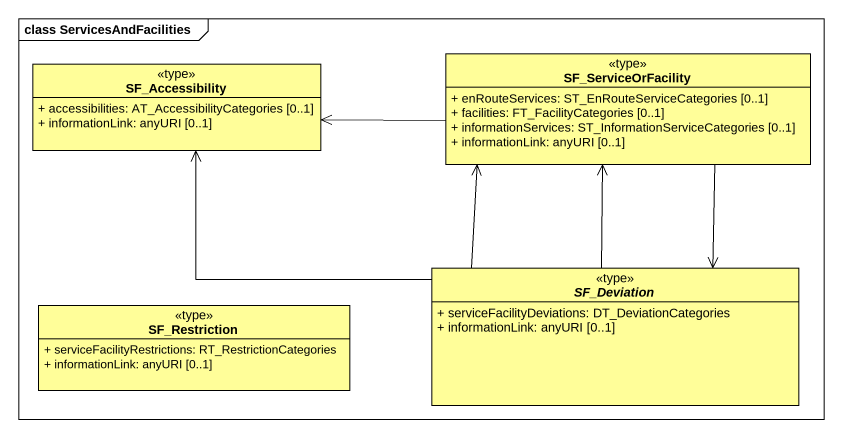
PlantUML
@startuml
mainframe class ServicesAndFacilities
hide circle
hide empty members
skinparam classAttributeIconSize 0
class SF_ServiceOrFacility <<type>> #FFFE99 {
  + enRouteServices: ST_EnRouteServiceCategories [0..1]
  + facilities: FT_FacilityCategories [0..1]
  + informationServices: ST_InformationServiceCategories [0..1]
  + informationLink: anyURI [0..1]
}
class SF_Accessibility <<type>> #FFFE99 {
  + accessibilities: AT_AccessibilityCategories [0..1]
  + informationLink: anyURI [0..1]
}
abstract class SF_Deviation <<type>> #FFFE99 {
  + serviceFacilityDeviations: DT_DeviationCategories
  + informationLink: anyURI [0..1]
}
class SF_Restriction <<type>> #FFFE99 {
  + serviceFacilityRestrictions: RT_RestrictionCategories
  + informationLink: anyURI [0..1]
}
SF_ServiceOrFacility --> SF_Deviation
SF_Accessibility <-right- SF_ServiceOrFacility
SF_Deviation -up-> SF_ServiceOrFacility
SF_Deviation -up-> SF_ServiceOrFacility
SF_Deviation -left-> SF_Accessibility
@enduml
